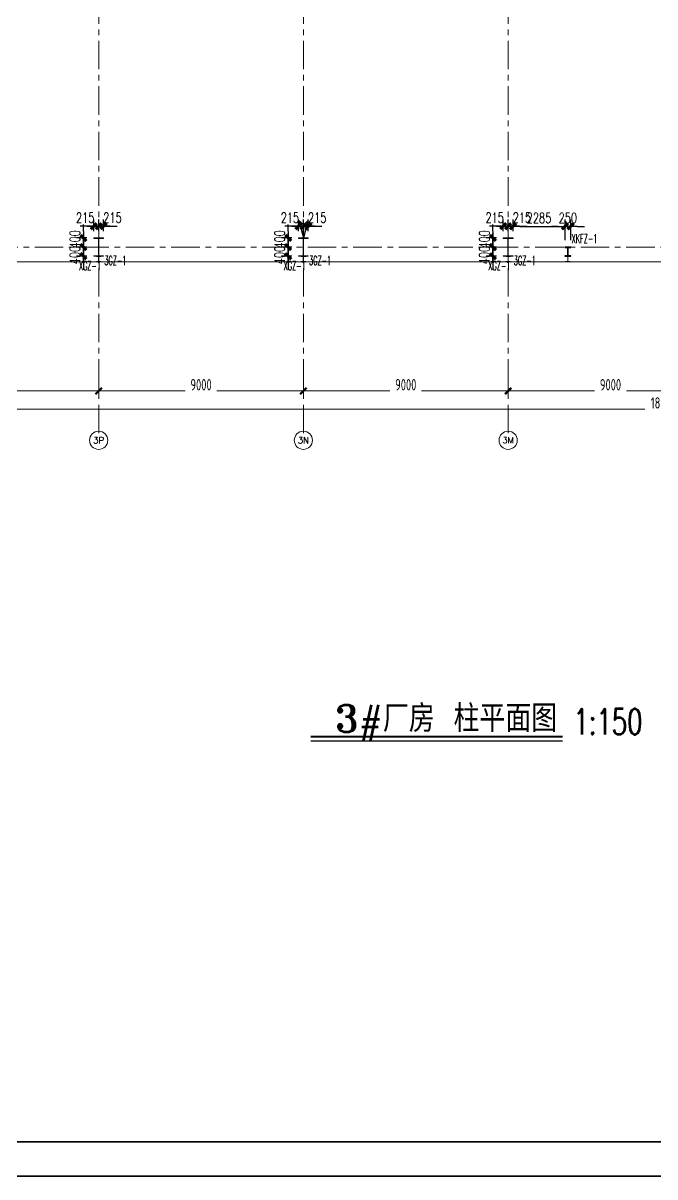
# Model space of a CAD drawing. Extents: x -1201378 to 2367219, y -619313 to 244905.
# Drawn here: x 95919 to 123695, y -296140 to -245397 of the extents above; entities that cross this region are included whole.
import ezdxf
from ezdxf.enums import TextEntityAlignment as Align

# ---------------------------------------------------------------- set-up
doc = ezdxf.new("R2010")
doc.units = 0
doc.header["$LTSCALE"] = 1000
doc.linetypes.add('CENTER', pattern=[2, 1.25, -0.25, 0.25, -0.25])
doc.linetypes.add('HIDDEN', pattern=[0.375, 0.25, -0.125])
doc.layers.get('0').update_dxf_attribs({"linetype": 'CONTINUOUS'})
doc.layers.get('Defpoints').update_dxf_attribs({"linetype": 'CONTINUOUS'})
for name, color, linetype in [('0-cxFrame', 155, 'CONTINUOUS'), ('A-AXIS-DP', 126, 'CONTINUOUS'), ('A-WINDOW', 140, 'CONTINUOUS'), ('S-CJGC', 5, 'CONTINUOUS'), ('S-DIMZ', 115, 'CONTINUOUS'), ('S-SGJ', 21, 'CONTINUOUS'), ('S-SHAPE2', 165, 'HIDDEN'), ('S-TEXT', 21, 'CONTINUOUS')]:
    doc.layers.add(name, color=color, linetype=linetype)
for name, color, linetype, lineweight in [('0-cxText', 131, 'CONTINUOUS', 25), ('S-axis', 111, 'CONTINUOUS', 0), ('S-col', 2, 'CONTINUOUS', 0), ('S-dote', 5, 'CENTER', 0)]:
    doc.layers.add(name, color=color, linetype=linetype, lineweight=lineweight)
doc.styles.add('_TCH_AXIS', font='COMPLEX', dxfattribs={"bigfont": 'GBCBIG'})
doc.styles.add('cx_tuming', font='simhei.ttf')
doc.styles.add('cx_tuqian1', font='')
doc.styles.add('SS1', font='tj-romans1.shx', dxfattribs={"width": 0.7, "bigfont": 'tj-hztxt1.shx'})
doc.styles.add('TKZ1', font='tjromant.shx', dxfattribs={"width": 0.7, "bigfont": 'tjhts.shx'})
doc.styles.add('TSSD_Dimension', font='tssdeng.shx', dxfattribs={"width": 0.7, "bigfont": 'hztxt.shx'})
doc.styles.add('黑体', font='simhei.ttf', dxfattribs={"width": 0.8})
doc.styles.get('cx_tuqian1').set_extended_font_data('SimSun')
doc.dimstyles.new('S-150-ARCHI', dxfattribs={"dimscale": 150, "dimtxt": 3, "dimasz": 2, "dimexe": 2, "dimexo": 2, "dimgap": 1, "dimtad": 1, "dimdec": 0, "dimzin": 0, "dimdsep": 46, "dimtxsty": 'SS1', "dimblk1": 'TT', "dimblk2": 'TT', "dimsah": 1, "dimcen": 1, "dimclrd": 256, "dimclre": 256, "dimclrt": 256, "dimadec": 0, "dimazin": 0, "dimtfac": 1, "dimtdec": 0, "dimtix": 1, "dimtmove": 2, "dimatfit": 0, "dimldrblk": 'TT', "dimfxl": 2, "dimtolj": 1, "dimtzin": 0, "dimarcsym": 0})
doc.dimstyles.new('TSSD_200_200', dxfattribs={"dimtxt": 500, "dimasz": 200, "dimexe": 200, "dimexo": 500, "dimgap": 200, "dimtad": 1, "dimdec": 0, "dimzin": 0, "dimdsep": 46, "dimtxsty": 'TSSD_Dimension', "dimblk": 'ARCHTICK', "dimcen": 0, "dimdle": 200, "dimclrt": 7, "dimadec": 0, "dimazin": 0, "dimtfac": 1, "dimtdec": 0, "dimtix": 1, "dimtmove": 2, "dimatfit": 3, "dimfxl": 1, "dimtolj": 1, "dimtzin": 0, "dimarcsym": 0})

# ---------------------------------------------------------------- blocks, each defined once
blk = doc.blocks.new('w42343243')
at = {"layer": 'S-col'}
blk.add_lwpolyline([(-165069, 621020), (-164639, 621020), (-164639, 621002), (-164848, 621002), (-164848, 620238), (-164639, 620238), (-164639, 620220), (-165069, 620220), (-165069, 620238), (-164860, 620238), (-164860, 621002), (-165069, 621002)], close=True, dxfattribs=at)
blk = doc.blocks.new('42343')
at = {"layer": 'A-WINDOW'}
for p in [(-81000, -71700), (-72000, -71700), (-63000, -71700)]:
    blk.add_blockref('w42343243', p, dxfattribs=at)
blk = doc.blocks.new('_ArchTick')
at = {"color": 0, "linetype": 'ByBlock', "const_width": 0.5}
blk.add_lwpolyline([(-0.71, -0.71), (0.71, 0.71)], dxfattribs=at)
blk = doc.blocks.new('*D494')
at = {"layer": 'Defpoints', "color": 0, "transparency": 16777216}
for p in [(-209758, -360718), (-200758, -360718), (-200758, -361576)]:
    blk.add_point(p, dxfattribs=at)
at = {"layer": 'S-axis', "color": 0, "lineweight": -2, "transparency": 16777216}
for p, q in [((-209758, -361218), (-209758, -361776)), ((-200758, -361218), (-200758, -361776)), ((-209958, -361576), (-205957, -361576)), ((-200558, -361576), (-204560, -361576))]:
    blk.add_line(p, q, dxfattribs=at)
at = {"layer": 'S-axis', "color": 0, "lineweight": -2, "transparency": 16777216, "xscale": 200, "yscale": 200, "zscale": 200, "rotation": 180}
blk.add_blockref('_ArchTick', (-209758, -361576), dxfattribs=at)
at = {"layer": 'S-axis', "color": 0, "lineweight": -2, "transparency": 16777216, "xscale": 200, "yscale": 200, "zscale": 200}
blk.add_blockref('_ArchTick', (-200758, -361576), dxfattribs=at)
at = {"layer": 'S-axis', "color": 7, "transparency": 16777216, "insert": (-205258, -361301), "char_height": 500, "attachment_point": 5, "style": 'TSSD_Dimension'}
blk.add_mtext('\\A1;9000', dxfattribs=at)
blk = doc.blocks.new('*D495')
at = {"layer": 'Defpoints', "color": 0, "transparency": 16777216}
for p in [(-200758, -360718), (-191758, -360718), (-191758, -361576)]:
    blk.add_point(p, dxfattribs=at)
at = {"layer": 'S-axis', "color": 0, "lineweight": -2, "transparency": 16777216}
for p, q in [((-200758, -361218), (-200758, -361776)), ((-191758, -361218), (-191758, -361776)), ((-200958, -361576), (-196957, -361576)), ((-191558, -361576), (-195560, -361576))]:
    blk.add_line(p, q, dxfattribs=at)
at = {"layer": 'S-axis', "color": 0, "lineweight": -2, "transparency": 16777216, "xscale": 200, "yscale": 200, "zscale": 200, "rotation": 180}
blk.add_blockref('_ArchTick', (-200758, -361576), dxfattribs=at)
at = {"layer": 'S-axis', "color": 0, "lineweight": -2, "transparency": 16777216, "xscale": 200, "yscale": 200, "zscale": 200}
blk.add_blockref('_ArchTick', (-191758, -361576), dxfattribs=at)
at = {"layer": 'S-axis', "color": 7, "transparency": 16777216, "insert": (-196258, -361301), "char_height": 500, "attachment_point": 5, "style": 'TSSD_Dimension'}
blk.add_mtext('\\A1;9000', dxfattribs=at)
blk = doc.blocks.new('*D496')
at = {"layer": 'Defpoints', "color": 0, "transparency": 16777216}
for p in [(-191758, -360718), (-182758, -360718), (-182758, -361576)]:
    blk.add_point(p, dxfattribs=at)
at = {"layer": 'S-axis', "color": 0, "lineweight": -2, "transparency": 16777216}
for p, q in [((-191758, -361218), (-191758, -361776)), ((-182758, -361218), (-182758, -361776)), ((-191958, -361576), (-187957, -361576)), ((-182558, -361576), (-186560, -361576))]:
    blk.add_line(p, q, dxfattribs=at)
at = {"layer": 'S-axis', "color": 0, "lineweight": -2, "transparency": 16777216, "xscale": 200, "yscale": 200, "zscale": 200, "rotation": 180}
blk.add_blockref('_ArchTick', (-191758, -361576), dxfattribs=at)
at = {"layer": 'S-axis', "color": 0, "lineweight": -2, "transparency": 16777216, "xscale": 200, "yscale": 200, "zscale": 200}
blk.add_blockref('_ArchTick', (-182758, -361576), dxfattribs=at)
at = {"layer": 'S-axis', "color": 7, "transparency": 16777216, "insert": (-187258, -361301), "char_height": 500, "attachment_point": 5, "style": 'TSSD_Dimension'}
blk.add_mtext('\\A1;9000', dxfattribs=at)
blk = doc.blocks.new('*D497')
at = {"layer": 'Defpoints', "color": 0, "transparency": 16777216}
for p in [(-182758, -360718), (-173758, -360718), (-173758, -361576)]:
    blk.add_point(p, dxfattribs=at)
at = {"layer": 'S-axis', "color": 0, "lineweight": -2, "transparency": 16777216}
for p, q in [((-182758, -361218), (-182758, -361776)), ((-173758, -361218), (-173758, -361776)), ((-182958, -361576), (-178957, -361576)), ((-173558, -361576), (-177560, -361576))]:
    blk.add_line(p, q, dxfattribs=at)
at = {"layer": 'S-axis', "color": 0, "lineweight": -2, "transparency": 16777216, "xscale": 200, "yscale": 200, "zscale": 200, "rotation": 180}
blk.add_blockref('_ArchTick', (-182758, -361576), dxfattribs=at)
at = {"layer": 'S-axis', "color": 0, "lineweight": -2, "transparency": 16777216, "xscale": 200, "yscale": 200, "zscale": 200}
blk.add_blockref('_ArchTick', (-173758, -361576), dxfattribs=at)
at = {"layer": 'S-axis', "color": 7, "transparency": 16777216, "insert": (-178258, -361301), "char_height": 500, "attachment_point": 5, "style": 'TSSD_Dimension'}
blk.add_mtext('\\A1;9000', dxfattribs=at)
blk = doc.blocks.new('*D458')
at = {"layer": 'Defpoints', "color": 0, "transparency": 16777216}
for p in [(-268658, -360818), (-82958, -360818), (-82958, -362376)]:
    blk.add_point(p, dxfattribs=at)
at = {"layer": 'S-axis', "color": 0, "lineweight": -2, "transparency": 16777216}
for p, q in [((-268658, -361318), (-268658, -362576)), ((-82958, -361318), (-82958, -362576)), ((-268858, -362376), (-176749, -362376)), ((-82758, -362376), (-174868, -362376))]:
    blk.add_line(p, q, dxfattribs=at)
at = {"layer": 'S-axis', "color": 0, "lineweight": -2, "transparency": 16777216, "xscale": 200, "yscale": 200, "zscale": 200, "rotation": 180}
blk.add_blockref('_ArchTick', (-268658, -362376), dxfattribs=at)
at = {"layer": 'S-axis', "color": 0, "lineweight": -2, "transparency": 16777216, "xscale": 200, "yscale": 200, "zscale": 200}
blk.add_blockref('_ArchTick', (-82958, -362376), dxfattribs=at)
at = {"layer": 'S-axis', "color": 7, "transparency": 16777216, "insert": (-175808, -362101), "char_height": 500, "attachment_point": 5, "style": 'TSSD_Dimension'}
blk.add_mtext('\\A1;185700', dxfattribs=at)
blk = doc.blocks.new('TK22.A0 L(Dragon)')
at = {"layer": '0-cxFrame', "color": 7, "const_width": 0.5}
blk.add_lwpolyline([(0, 0), (-1486, 0), (-1486, 841), (0, 841)], close=True, dxfattribs=at)
at = {"layer": '0-cxFrame', "const_width": 0.5}
blk.add_lwpolyline([(-80, 10), (-1466, 10), (-1466, 831), (-80, 831)], close=True, dxfattribs=at)
at = {"style": '黑体', "flags": 4}
blk.add_attdef('图幅', text='', height=3.3, dxfattribs=at).set_placement((-40, 3), align=Align.RIGHT)
at = {"layer": '0-cxText', "flags": 4}
for tag, height, style, p in [('建设单位', 3.5, 'cx_tuming', (-45, 240)), ('项目名称', 3.5, 'cx_tuming', (-45, 210)), ('子项名称', 3.5, 'cx_tuming', (-45, 180)), ('工程编号', 3.3, 'cx_tuqian1', (-35, 165)), ('图名1', 3.5, 'cx_tuming', (-45, 87)), ('图名2', 3.5, 'cx_tuming', (-45, 79)), ('图名3', 3.5, 'cx_tuming', (-45, 71)), ('出图日期', 3.3, 'cx_tuqian1', (-39, 60)), ('专业', 3.3, 'cx_tuqian1', (-55, 52)), ('图号', 3.3, 'cx_tuqian1', (-55, 44)), ('版次', 3.3, 'cx_tuqian1', (-20, 44))]:
    blk.add_attdef(tag, text='', height=height, dxfattribs=dict(at, style=style)).set_placement(p, align=Align.MIDDLE)
at = {"layer": 'Defpoints', "color": 6, "flags": 4}
for tag, height, style, p in [('tufu', 3.3, '黑体', (-12, 12)), ('dwfname', 4, 'cx_tuqian1', (-80, 3))]:
    blk.add_attdef(tag, text='', height=height, dxfattribs=dict(at, style=style)).set_placement(p, align=Align.RIGHT)
blk = doc.blocks.new('TT')
blk.add_line((-0.97, 0), (0.97, 0))
at = {"const_width": 0.45}
blk.add_lwpolyline([(-0.44, -0.44), (0.44, 0.44)], dxfattribs=at)
blk = doc.blocks.new('*D3864')
at = {"layer": 'Defpoints', "color": 0, "transparency": 16777216}
for p in [(99242, -254330), (99242, -254848), (99457, -254848)]:
    blk.add_point(p, dxfattribs=at)
at = {"layer": 'S-DIMZ', "lineweight": -2, "transparency": 16777216}
for p, q in [((99242, -254548), (99242, -254030)), ((99457, -254548), (99457, -254030)), ((98942, -254330), (98642, -254330)), ((99457, -254330), (99242, -254330)), ((99757, -254330), (100057, -254330))]:
    blk.add_line(p, q, dxfattribs=at)
at = {"layer": 'S-DIMZ', "lineweight": -2, "transparency": 16777216, "xscale": 300, "yscale": 300, "zscale": 300}
blk.add_blockref('TT', (99242, -254330), dxfattribs=at)
at = {"layer": 'S-DIMZ', "lineweight": -2, "transparency": 16777216, "xscale": 300, "yscale": 300, "zscale": 300, "rotation": 180}
blk.add_blockref('TT', (99457, -254330), dxfattribs=at)
at = {"layer": 'S-DIMZ', "transparency": 16777216, "insert": (99850, -253955), "char_height": 450, "attachment_point": 5, "style": 'SS1'}
blk.add_mtext('\\A1;215', dxfattribs=at)
blk = doc.blocks.new('*D3865')
at = {"layer": 'Defpoints', "color": 0, "transparency": 16777216}
for p in [(99027, -254330), (99027, -254848), (99242, -254848)]:
    blk.add_point(p, dxfattribs=at)
at = {"layer": 'S-DIMZ', "lineweight": -2, "transparency": 16777216}
for p, q in [((99027, -254548), (99027, -254030)), ((99242, -254548), (99242, -254030)), ((98727, -254330), (98427, -254330)), ((99242, -254330), (99027, -254330)), ((99542, -254330), (99842, -254330))]:
    blk.add_line(p, q, dxfattribs=at)
at = {"layer": 'S-DIMZ', "lineweight": -2, "transparency": 16777216, "xscale": 300, "yscale": 300, "zscale": 300}
blk.add_blockref('TT', (99027, -254330), dxfattribs=at)
at = {"layer": 'S-DIMZ', "lineweight": -2, "transparency": 16777216, "xscale": 300, "yscale": 300, "zscale": 300, "rotation": 180}
blk.add_blockref('TT', (99242, -254330), dxfattribs=at)
at = {"layer": 'S-DIMZ', "transparency": 16777216, "insert": (98651, -253955), "char_height": 450, "attachment_point": 5, "style": 'SS1'}
blk.add_mtext('\\A1;215', dxfattribs=at)
blk = doc.blocks.new('*D3866')
at = {"layer": 'Defpoints', "color": 0, "transparency": 16777216}
for p in [(99027, -254848), (98573, -255248), (99027, -255248)]:
    blk.add_point(p, dxfattribs=at)
at = {"layer": 'S-DIMZ', "lineweight": -2, "transparency": 16777216}
for p, q in [((98573, -254548), (98573, -254248)), ((98727, -254848), (98273, -254848)), ((98573, -254848), (98573, -255248)), ((98727, -255248), (98273, -255248)), ((98573, -255548), (98573, -255848))]:
    blk.add_line(p, q, dxfattribs=at)
at = {"layer": 'S-DIMZ', "lineweight": -2, "transparency": 16777216, "xscale": 300, "yscale": 300, "zscale": 300}
for p, rotation in [((98573, -254848), 270), ((98573, -255248), 90)]:
    blk.add_blockref('TT', p, dxfattribs=dict(at, rotation=rotation))
at = {"layer": 'S-DIMZ', "transparency": 16777216, "insert": (98198, -254908), "char_height": 450, "attachment_point": 5, "rotation": 90, "style": 'SS1'}
blk.add_mtext('\\A1;400', dxfattribs=at)
blk = doc.blocks.new('*D3867')
at = {"layer": 'Defpoints', "color": 0, "transparency": 16777216}
for p in [(98573, -255648), (99027, -255248), (99027, -255648)]:
    blk.add_point(p, dxfattribs=at)
at = {"layer": 'S-DIMZ', "lineweight": -2, "transparency": 16777216}
for p, q in [((98573, -254948), (98573, -254648)), ((98727, -255248), (98273, -255248)), ((98727, -255648), (98273, -255648)), ((98573, -255248), (98573, -255648)), ((98573, -255948), (98573, -256248))]:
    blk.add_line(p, q, dxfattribs=at)
at = {"layer": 'S-DIMZ', "lineweight": -2, "transparency": 16777216, "xscale": 300, "yscale": 300, "zscale": 300}
for p, rotation in [((98573, -255248), 270), ((98573, -255648), 90)]:
    blk.add_blockref('TT', p, dxfattribs=dict(at, rotation=rotation))
at = {"layer": 'S-DIMZ', "transparency": 16777216, "insert": (98198, -255602), "char_height": 450, "attachment_point": 5, "rotation": 90, "style": 'SS1'}
blk.add_mtext('\\A1;400', dxfattribs=at)
blk = doc.blocks.new('*D3868')
at = {"layer": 'Defpoints', "color": 0, "transparency": 16777216}
for p in [(108242, -254330), (108242, -254848), (108457, -254848)]:
    blk.add_point(p, dxfattribs=at)
at = {"layer": 'S-DIMZ', "lineweight": -2, "transparency": 16777216}
for p, q in [((108242, -254548), (108242, -254030)), ((108457, -254548), (108457, -254030)), ((107942, -254330), (107642, -254330)), ((108457, -254330), (108242, -254330)), ((108757, -254330), (109057, -254330))]:
    blk.add_line(p, q, dxfattribs=at)
at = {"layer": 'S-DIMZ', "lineweight": -2, "transparency": 16777216, "xscale": 300, "yscale": 300, "zscale": 300}
blk.add_blockref('TT', (108242, -254330), dxfattribs=at)
at = {"layer": 'S-DIMZ', "lineweight": -2, "transparency": 16777216, "xscale": 300, "yscale": 300, "zscale": 300, "rotation": 180}
blk.add_blockref('TT', (108457, -254330), dxfattribs=at)
at = {"layer": 'S-DIMZ', "transparency": 16777216, "insert": (108850, -253955), "char_height": 450, "attachment_point": 5, "style": 'SS1'}
blk.add_mtext('\\A1;215', dxfattribs=at)
blk = doc.blocks.new('*D3869')
at = {"layer": 'Defpoints', "color": 0, "transparency": 16777216}
for p in [(108027, -254330), (108027, -254848), (108242, -254848)]:
    blk.add_point(p, dxfattribs=at)
at = {"layer": 'S-DIMZ', "lineweight": -2, "transparency": 16777216}
for p, q in [((108027, -254548), (108027, -254030)), ((108242, -254548), (108242, -254030)), ((107727, -254330), (107427, -254330)), ((108242, -254330), (108027, -254330)), ((108542, -254330), (108842, -254330))]:
    blk.add_line(p, q, dxfattribs=at)
at = {"layer": 'S-DIMZ', "lineweight": -2, "transparency": 16777216, "xscale": 300, "yscale": 300, "zscale": 300}
blk.add_blockref('TT', (108027, -254330), dxfattribs=at)
at = {"layer": 'S-DIMZ', "lineweight": -2, "transparency": 16777216, "xscale": 300, "yscale": 300, "zscale": 300, "rotation": 180}
blk.add_blockref('TT', (108242, -254330), dxfattribs=at)
at = {"layer": 'S-DIMZ', "transparency": 16777216, "insert": (107651, -253955), "char_height": 450, "attachment_point": 5, "style": 'SS1'}
blk.add_mtext('\\A1;215', dxfattribs=at)
blk = doc.blocks.new('*D3870')
at = {"layer": 'Defpoints', "color": 0, "transparency": 16777216}
for p in [(108027, -254848), (107573, -255248), (108027, -255248)]:
    blk.add_point(p, dxfattribs=at)
at = {"layer": 'S-DIMZ', "lineweight": -2, "transparency": 16777216}
for p, q in [((107573, -254548), (107573, -254248)), ((107727, -254848), (107273, -254848)), ((107573, -254848), (107573, -255248)), ((107727, -255248), (107273, -255248)), ((107573, -255548), (107573, -255848))]:
    blk.add_line(p, q, dxfattribs=at)
at = {"layer": 'S-DIMZ', "lineweight": -2, "transparency": 16777216, "xscale": 300, "yscale": 300, "zscale": 300}
for p, rotation in [((107573, -254848), 270), ((107573, -255248), 90)]:
    blk.add_blockref('TT', p, dxfattribs=dict(at, rotation=rotation))
at = {"layer": 'S-DIMZ', "transparency": 16777216, "insert": (107198, -254908), "char_height": 450, "attachment_point": 5, "rotation": 90, "style": 'SS1'}
blk.add_mtext('\\A1;400', dxfattribs=at)
blk = doc.blocks.new('*D3871')
at = {"layer": 'Defpoints', "color": 0, "transparency": 16777216}
for p in [(107573, -255648), (108027, -255248), (108027, -255648)]:
    blk.add_point(p, dxfattribs=at)
at = {"layer": 'S-DIMZ', "lineweight": -2, "transparency": 16777216}
for p, q in [((107573, -254948), (107573, -254648)), ((107727, -255248), (107273, -255248)), ((107727, -255648), (107273, -255648)), ((107573, -255248), (107573, -255648)), ((107573, -255948), (107573, -256248))]:
    blk.add_line(p, q, dxfattribs=at)
at = {"layer": 'S-DIMZ', "lineweight": -2, "transparency": 16777216, "xscale": 300, "yscale": 300, "zscale": 300}
for p, rotation in [((107573, -255248), 270), ((107573, -255648), 90)]:
    blk.add_blockref('TT', p, dxfattribs=dict(at, rotation=rotation))
at = {"layer": 'S-DIMZ', "transparency": 16777216, "insert": (107198, -255602), "char_height": 450, "attachment_point": 5, "rotation": 90, "style": 'SS1'}
blk.add_mtext('\\A1;400', dxfattribs=at)
blk = doc.blocks.new('*D3872')
at = {"layer": 'Defpoints', "color": 0, "transparency": 16777216}
for p in [(117242, -254330), (117242, -254848), (117457, -254848)]:
    blk.add_point(p, dxfattribs=at)
at = {"layer": 'S-DIMZ', "lineweight": -2, "transparency": 16777216}
for p, q in [((117242, -254548), (117242, -254030)), ((117457, -254548), (117457, -254030)), ((116942, -254330), (116642, -254330)), ((117457, -254330), (117242, -254330)), ((117757, -254330), (118057, -254330))]:
    blk.add_line(p, q, dxfattribs=at)
at = {"layer": 'S-DIMZ', "lineweight": -2, "transparency": 16777216, "xscale": 300, "yscale": 300, "zscale": 300}
blk.add_blockref('TT', (117242, -254330), dxfattribs=at)
at = {"layer": 'S-DIMZ', "lineweight": -2, "transparency": 16777216, "xscale": 300, "yscale": 300, "zscale": 300, "rotation": 180}
blk.add_blockref('TT', (117457, -254330), dxfattribs=at)
at = {"layer": 'S-DIMZ', "transparency": 16777216, "insert": (117850, -253955), "char_height": 450, "attachment_point": 5, "style": 'SS1'}
blk.add_mtext('\\A1;215', dxfattribs=at)
blk = doc.blocks.new('*D3873')
at = {"layer": 'Defpoints', "color": 0, "transparency": 16777216}
for p in [(117027, -254330), (117027, -254848), (117242, -254848)]:
    blk.add_point(p, dxfattribs=at)
at = {"layer": 'S-DIMZ', "lineweight": -2, "transparency": 16777216}
for p, q in [((117027, -254548), (117027, -254030)), ((117242, -254548), (117242, -254030)), ((116727, -254330), (116427, -254330)), ((117242, -254330), (117027, -254330)), ((117542, -254330), (117842, -254330))]:
    blk.add_line(p, q, dxfattribs=at)
at = {"layer": 'S-DIMZ', "lineweight": -2, "transparency": 16777216, "xscale": 300, "yscale": 300, "zscale": 300}
blk.add_blockref('TT', (117027, -254330), dxfattribs=at)
at = {"layer": 'S-DIMZ', "lineweight": -2, "transparency": 16777216, "xscale": 300, "yscale": 300, "zscale": 300, "rotation": 180}
blk.add_blockref('TT', (117242, -254330), dxfattribs=at)
at = {"layer": 'S-DIMZ', "transparency": 16777216, "insert": (116651, -253955), "char_height": 450, "attachment_point": 5, "style": 'SS1'}
blk.add_mtext('\\A1;215', dxfattribs=at)
blk = doc.blocks.new('*D3874')
at = {"layer": 'Defpoints', "color": 0, "transparency": 16777216}
for p in [(117027, -254848), (116573, -255248), (117027, -255248)]:
    blk.add_point(p, dxfattribs=at)
at = {"layer": 'S-DIMZ', "lineweight": -2, "transparency": 16777216}
for p, q in [((116573, -254548), (116573, -254248)), ((116727, -254848), (116273, -254848)), ((116573, -254848), (116573, -255248)), ((116727, -255248), (116273, -255248)), ((116573, -255548), (116573, -255848))]:
    blk.add_line(p, q, dxfattribs=at)
at = {"layer": 'S-DIMZ', "lineweight": -2, "transparency": 16777216, "xscale": 300, "yscale": 300, "zscale": 300}
for p, rotation in [((116573, -254848), 270), ((116573, -255248), 90)]:
    blk.add_blockref('TT', p, dxfattribs=dict(at, rotation=rotation))
at = {"layer": 'S-DIMZ', "transparency": 16777216, "insert": (116198, -254908), "char_height": 450, "attachment_point": 5, "rotation": 90, "style": 'SS1'}
blk.add_mtext('\\A1;400', dxfattribs=at)
blk = doc.blocks.new('*D3875')
at = {"layer": 'Defpoints', "color": 0, "transparency": 16777216}
for p in [(116573, -255648), (117027, -255248), (117027, -255648)]:
    blk.add_point(p, dxfattribs=at)
at = {"layer": 'S-DIMZ', "lineweight": -2, "transparency": 16777216}
for p, q in [((116573, -254948), (116573, -254648)), ((116727, -255248), (116273, -255248)), ((116727, -255648), (116273, -255648)), ((116573, -255248), (116573, -255648)), ((116573, -255948), (116573, -256248))]:
    blk.add_line(p, q, dxfattribs=at)
at = {"layer": 'S-DIMZ', "lineweight": -2, "transparency": 16777216, "xscale": 300, "yscale": 300, "zscale": 300}
for p, rotation in [((116573, -255248), 270), ((116573, -255648), 90)]:
    blk.add_blockref('TT', p, dxfattribs=dict(at, rotation=rotation))
at = {"layer": 'S-DIMZ', "transparency": 16777216, "insert": (116198, -255602), "char_height": 450, "attachment_point": 5, "rotation": 90, "style": 'SS1'}
blk.add_mtext('\\A1;400', dxfattribs=at)
blk = doc.blocks.new('S-CJGC')
at = {"layer": 'S-CJGC'}
for p, q in [((-131, -119), (0, 381)), ((131, -119), (0, 381)), ((0, 381), (0, 0)), ((0, 0), (-131, -119)), ((0, 0), (131, -119))]:
    blk.add_line(p, q, dxfattribs=at)
blk.add_solid([(131, -119), (0, 0), (0, 381)], dxfattribs=at)
blk = doc.blocks.new('*D6683')
at = {"layer": 'Defpoints', "color": 0, "transparency": 16777216}
for p in [(119742, -254339), (117457, -254848), (119742, -255248)]:
    blk.add_point(p, dxfattribs=at)
at = {"layer": 'S-DIMZ', "lineweight": -2, "transparency": 16777216}
for p, q in [((117457, -254548), (117457, -254039)), ((119742, -254948), (119742, -254039)), ((117757, -254339), (119442, -254339))]:
    blk.add_line(p, q, dxfattribs=at)
at = {"layer": 'S-DIMZ', "lineweight": -2, "transparency": 16777216, "xscale": 300, "yscale": 300, "zscale": 300, "rotation": 180}
blk.add_blockref('TT', (117457, -254339), dxfattribs=at)
at = {"layer": 'S-DIMZ', "lineweight": -2, "transparency": 16777216, "xscale": 300, "yscale": 300, "zscale": 300}
blk.add_blockref('TT', (119742, -254339), dxfattribs=at)
at = {"layer": 'S-DIMZ', "transparency": 16777216, "insert": (118599, -253964), "char_height": 450, "attachment_point": 5, "style": 'SS1'}
blk.add_mtext('\\A1;2285', dxfattribs=at)
blk = doc.blocks.new('*D6684')
at = {"layer": 'Defpoints', "color": 0, "transparency": 16777216}
for p in [(119992, -254339), (119742, -255248), (119992, -255248)]:
    blk.add_point(p, dxfattribs=at)
at = {"layer": 'S-DIMZ', "lineweight": -2, "transparency": 16777216}
for p, q in [((119742, -254948), (119742, -254039)), ((119992, -254948), (119992, -254039)), ((119442, -254339), (119142, -254339)), ((119742, -254339), (119992, -254339)), ((120292, -254339), (120592, -254339))]:
    blk.add_line(p, q, dxfattribs=at)
at = {"layer": 'S-DIMZ', "lineweight": -2, "transparency": 16777216, "xscale": 300, "yscale": 300, "zscale": 300}
blk.add_blockref('TT', (119742, -254339), dxfattribs=at)
at = {"layer": 'S-DIMZ', "lineweight": -2, "transparency": 16777216, "xscale": 300, "yscale": 300, "zscale": 300, "rotation": 180}
blk.add_blockref('TT', (119992, -254339), dxfattribs=at)
at = {"layer": 'S-DIMZ', "transparency": 16777216, "insert": (119867, -253964), "char_height": 450, "attachment_point": 5, "style": 'SS1'}
blk.add_mtext('\\A1;250', dxfattribs=at)
blk = doc.blocks.new('3#轴网')
at = {"layer": 'S-axis'}
for centre in [(-200758.5, -363744.2), (-191758.5, -363744.2), (-182758.5, -363744.2)]:
    blk.add_circle(centre, 400, dxfattribs=at)
at = {"layer": 'S-dote'}
for p, q in [((-200758.5, -363428.2), (-200758.5, -277944.2)), ((-191758.5, -363428.2), (-191758.5, -277944.2)), ((-182758.5, -363428.2), (-182758.5, -277944.2)), ((-78316.2, -355248.2), (-273210.6, -355248.2))]:
    blk.add_line(p, q, dxfattribs=at)
at = {"layer": 'S-axis', "style": '_TCH_AXIS'}
for s, height, p, p2 in [('3P', 282.17, (-201000.3, -363885.3), (-200516.6, -363885.3)), ('3N', 270.86, (-192003.5, -363879.7), (-191513.4, -363879.7)), ('3M', 260.31, (-183006.4, -363874.4), (-182510.6, -363874.4))]:
    blk.add_text(s, height=height, dxfattribs=at).set_placement(p, p2, align=Align.FIT)
at = {"layer": 'S-axis'}
for base, p1, p2, picture, middle in [((-200758.5, -361576), (-209758.5, -360718), (-200758.5, -360718), '*D494', (-205258.5, -361301)), ((-191758.5, -361576), (-200758.5, -360718), (-191758.5, -360718), '*D495', (-196258.5, -361301)), ((-182758.5, -361576), (-191758.5, -360718), (-182758.5, -360718), '*D496', (-187258.5, -361301)), ((-173758.5, -361576), (-182758.5, -360718), (-173758.5, -360718), '*D497', (-178258.5, -361301)), ((-82958.5, -362376), (-268658.5, -360818), (-82958.5, -360818), '*D458', (-175808.5, -362101))]:
    dim = blk.add_linear_dim(base=base, p1=p1, p2=p2, angle=0, dimstyle='TSSD_200_200', dxfattribs=at)
    dim.commit()
    dim.dimension.update_dxf_attribs({"geometry": picture, "text_midpoint": middle, "dimtype": 161})

msp = doc.modelspace()

# ---------------------------------------------------------------- linework, layer by layer
at = {"layer": 'A-AXIS-DP', "color": 1, "ltscale": 10000}
msp.add_lwpolyline([(119991.5, -255248.2), (119741.5, -255248.2), (119741.5, -255260.2), (119862.5, -255260.2), (119862.5, -255636.2), (119741.5, -255636.2), (119741.5, -255648.2), (119991.5, -255648.2), (119991.5, -255636.2), (119870.5, -255636.2), (119870.5, -255260.2), (119991.5, -255260.2)], close=True, dxfattribs=at)
at = {"layer": 'S-col'}
for points in [[(99341.5, -255898.2), (99141.5, -255898.2), (99141.5, -255886.2), (99237.5, -255886.2), (99237.5, -255660.2), (99141.5, -255660.2), (99141.5, -255648.2), (99341.5, -255648.2), (99341.5, -255660.2), (99245.5, -255660.2), (99245.5, -255886.2), (99341.5, -255886.2)], [(108341.5, -255898.2), (108141.5, -255898.2), (108141.5, -255886.2), (108237.5, -255886.2), (108237.5, -255660.2), (108141.5, -255660.2), (108141.5, -255648.2), (108341.5, -255648.2), (108341.5, -255660.2), (108245.5, -255660.2), (108245.5, -255886.2), (108341.5, -255886.2)], [(117341.5, -255898.2), (117141.5, -255898.2), (117141.5, -255886.2), (117237.5, -255886.2), (117237.5, -255660.2), (117141.5, -255660.2), (117141.5, -255648.2), (117341.5, -255648.2), (117341.5, -255660.2), (117245.5, -255660.2), (117245.5, -255886.2), (117341.5, -255886.2)]]:
    msp.add_lwpolyline(points, close=True, dxfattribs=at)
at = {"layer": 'S-col', "color": 3}
msp.add_lwpolyline([(119766.5, -255898.2), (119966.5, -255898.2), (119966.5, -255886.2), (119870.5, -255886.2), (119870.5, -255660.2), (119966.5, -255660.2), (119966.5, -255648.2), (119766.5, -255648.2), (119766.5, -255660.2), (119862.5, -255660.2), (119862.5, -255886.2), (119766.5, -255886.2)], close=True, dxfattribs=at)
at = {"layer": 'S-SHAPE2', "ltscale": 2, "const_width": 50}
msp.add_lwpolyline([(216991.5, -183448.2), (216991.5, -182798.1), (48918.8, -182798.1), (31391.5, -236773.7), (31391.5, -255898.2), (216991.5, -255898.2), (216991.5, -255148.2)], dxfattribs=at)
at = {"layer": 'S-TEXT'}
msp.add_line((108565.8, -276958.8), (119635.1, -276958.8), dxfattribs=at)
at = {"layer": 'S-TEXT', "const_width": 90}
msp.add_lwpolyline([(108565.8, -276778.8), (119640.6, -276778.8)], dxfattribs=at)

# ---------------------------------------------------------------- block references
at = {"layer": '0-cxFrame', "xscale": 150, "yscale": 150, "zscale": 150}
msp.add_blockref('TK22.A0 L(Dragon)', (235008.3, -296102.2), dxfattribs=at)
at = {"layer": 'S-axis'}
msp.add_blockref('3#轴网', (300000, 100000), dxfattribs=at)
at = {"layer": 'S-CJGC', "xscale": -1.5, "yscale": 1.5, "zscale": 1.5, "rotation": 180}
msp.add_blockref('S-CJGC', (108241.5, -254276.5), dxfattribs=at)
at = {"layer": 'S-col'}
msp.add_blockref('42343', (345095.7, -804168.2), dxfattribs=at)

# ---------------------------------------------------------------- texts
at = {"layer": 'S-SGJ', "style": 'SS1', "width": 0.5}
for s, p in [('XKFZ-1', (120032, -254874.4)), ('3GZ-1', (99492.2, -255837.1)), ('3GZ-1', (108492.2, -255837.1)), ('3GZ-1', (117492.2, -255837.1)), ('XGZ-1', (98371.6, -256070.3)), ('XGZ-1', (107371.6, -256070.3)), ('XGZ-1', (116371.6, -256070.3))]:
    msp.add_text(s, height=400, dxfattribs=at).set_placement(p, align=Align.MIDDLE_LEFT)
at = {"layer": 'S-TEXT', "style": 'TKZ1'}
msp.add_text('3#厂房 柱平面图', height=1200, dxfattribs=at).set_placement((119400.3, -276577.8), align=Align.RIGHT)
at = {"layer": 'S-TEXT', "style": 'SS1', "width": 0.7}
msp.add_text('1:150', height=1125, dxfattribs=at).set_placement((121629.7, -276121.4), align=Align.MIDDLE)

# ---------------------------------------------------------------- dimensions: what is measured, and where the dimension line sits
at = {"layer": 'S-DIMZ'}
for base, p1, p2, picture, middle in [((99026.5, -254330.4), (99241.5, -254848.2), (99026.5, -254848.2), '*D3865', (98651, -253955.4)), ((99241.5, -254330.4), (99456.5, -254848.2), (99241.5, -254848.2), '*D3864', (99849.5, -253955.4)), ((108026.5, -254330.4), (108241.5, -254848.2), (108026.5, -254848.2), '*D3869', (107651, -253955.4)), ((108241.5, -254330.4), (108456.5, -254848.2), (108241.5, -254848.2), '*D3868', (108849.5, -253955.4)), ((117026.5, -254330.4), (117241.5, -254848.2), (117026.5, -254848.2), '*D3873', (116651, -253955.4)), ((117241.5, -254330.4), (117456.5, -254848.2), (117241.5, -254848.2), '*D3872', (117849.5, -253955.4))]:
    dim = msp.add_linear_dim(base=base, p1=p1, p2=p2, dimstyle='S-150-ARCHI', dxfattribs=at)
    dim.commit()
    dim.dimension.update_dxf_attribs({"geometry": picture, "text_midpoint": middle, "dimtype": 160})
for base, p1, p2, picture, middle in [((119741.5, -254339.4), (117456.5, -254848.2), (119741.5, -255248.2), '*D6683', (118599, -253964.4)), ((119991.5, -254339.4), (119741.5, -255248.2), (119991.5, -255248.2), '*D6684', (119866.5, -253964.4))]:
    dim = msp.add_linear_dim(base=base, p1=p1, p2=p2, dimstyle='S-150-ARCHI', dxfattribs=at)
    dim.commit()
    dim.dimension.update_dxf_attribs({"geometry": picture, "text_midpoint": middle})
for base, p1, p2, picture, middle in [((98573.4, -255248.2), (99026.5, -254848.2), (99026.5, -255248.2), '*D3866', (98198.4, -254908.2)), ((98573.4, -255648.2), (99026.5, -255248.2), (99026.5, -255648.2), '*D3867', (98198.4, -255602.1)), ((107573.4, -255248.2), (108026.5, -254848.2), (108026.5, -255248.2), '*D3870', (107198.4, -254908.2)), ((107573.4, -255648.2), (108026.5, -255248.2), (108026.5, -255648.2), '*D3871', (107198.4, -255602.1)), ((116573.4, -255248.2), (117026.5, -254848.2), (117026.5, -255248.2), '*D3874', (116198.4, -254908.2)), ((116573.4, -255648.2), (117026.5, -255248.2), (117026.5, -255648.2), '*D3875', (116198.4, -255602.1))]:
    dim = msp.add_linear_dim(base=base, p1=p1, p2=p2, angle=90, dimstyle='S-150-ARCHI', dxfattribs=at)
    dim.commit()
    dim.dimension.update_dxf_attribs({"geometry": picture, "text_midpoint": middle, "dimtype": 160})

doc.saveas('drawing.dxf')
